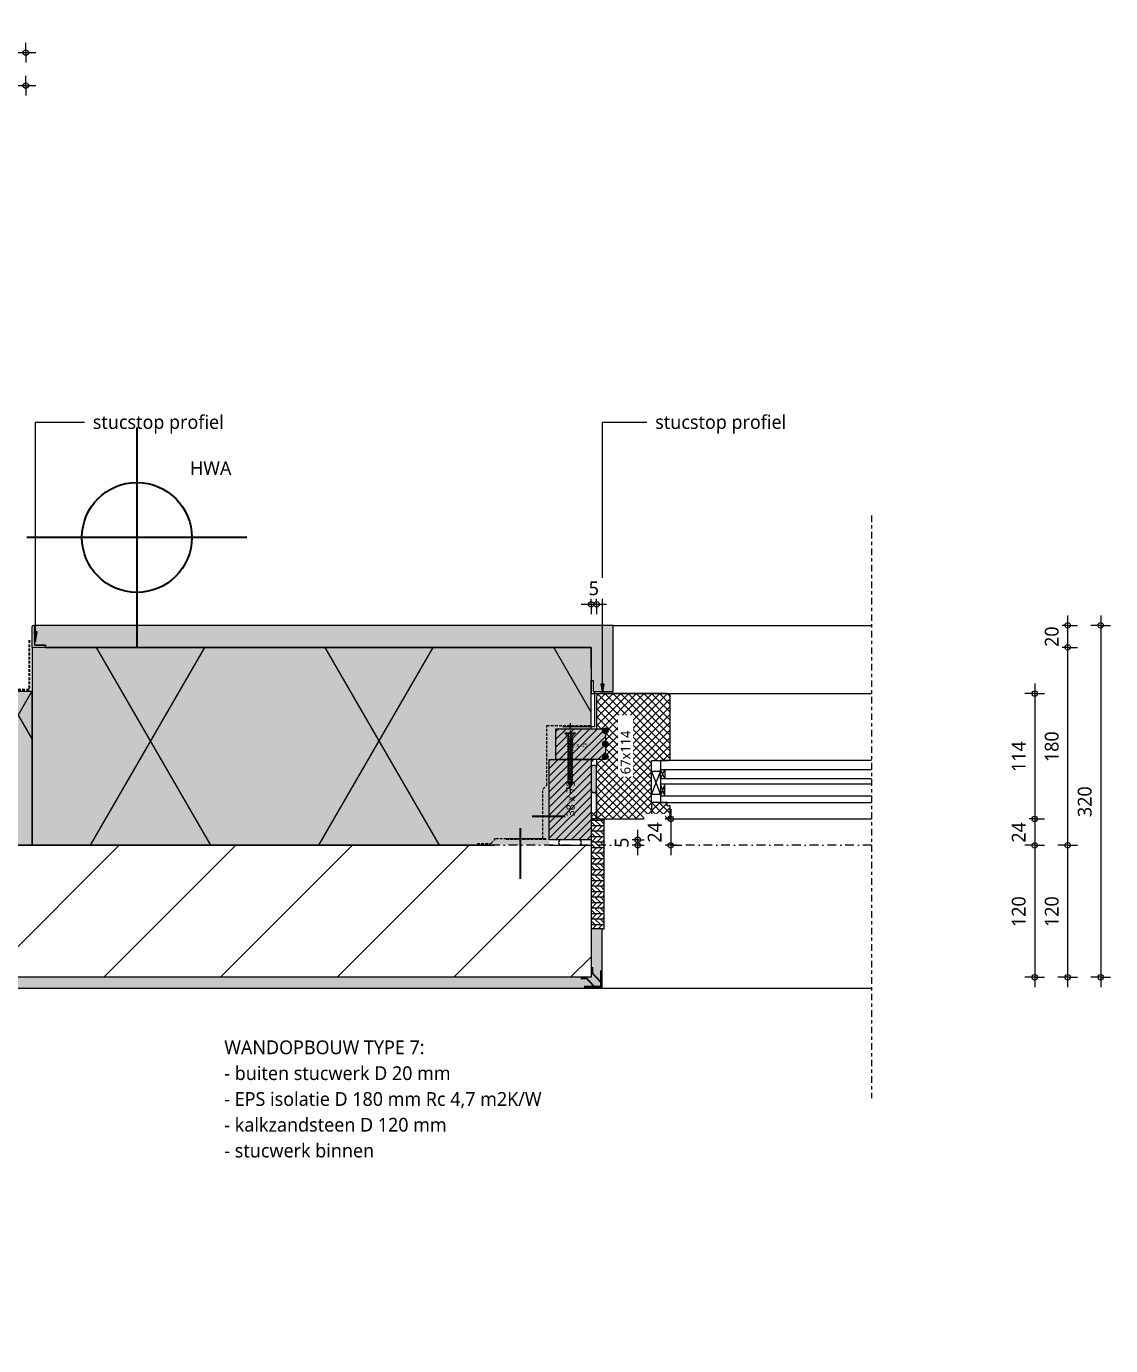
# Model space of a CAD drawing. Header units: millimetres. Extents: x -435 to 27166, y -19117 to 26500.
# Drawn here: x 2645 to 3631, y 10972 to 12172 of the extents above; entities that cross this region are included whole.
import ezdxf

# ---------------------------------------------------------------- set-up
doc = ezdxf.new("R2010")
doc.units = ezdxf.units.MM
for name, pattern in [('MV_center', [15, 6, -3, 3, -3]), ('MV_hartlijn_staal', [6.6, 5, -0.8, 0, -0.8]), ('MV_hidden', [3.75, 2.5, -1.25]), ('MV_stramien', [16, 8, -4, 0, -4])]:
    doc.linetypes.add(name, pattern=pattern)
for name, color, linetype, lineweight in [('A-ANNO-DIMS', 211, 'Continuous', 13), ('A-ANNO-DIMS-5', 211, 'Continuous', 13), ('A-ANNO-NOTE', 131, 'Continuous', 18), ('A-DETL', 90, 'Continuous', 13), ('A-DETL-GENF', 92, 'Continuous', 18), ('A-DETL-MEDM', 33, 'Continuous', 18), ('G-ANNO-TEXT', 231, 'Continuous', 13)]:
    doc.layers.add(name, color=color, linetype=linetype, lineweight=lineweight)
doc.styles.add('Segoe UI', font='segoeui.ttf', dxfattribs={"height": 7.5})
doc.styles.add('Segoe UI_1', font='segoeui.ttf', dxfattribs={"height": 4})
doc.styles.add('Segoe UI_2', font='segoeui.ttf', dxfattribs={"height": 9})
doc.styles.add('Segoe UI_3', font='segoeui.ttf', dxfattribs={"height": 12.5})
doc.styles.add('Segoe UI_B', font='segoeui.ttf', dxfattribs={"height": 12.5})
doc.dimstyles.new('2_5_mm', dxfattribs={"dimscale": 304.8, "dimtxt": 13.092049, "dimasz": 0.016404, "dimexe": 0.029528, "dimexo": 0.0625, "dimgap": 0.014764, "dimtad": 1, "dimdec": 0, "dimzin": 0, "dimdsep": 46, "dimtxsty": 'Segoe UI_3', "dimblk1": 'DOTBLANK', "dimblk2": 'DOTBLANK', "dimsah": 1, "dimcen": 0.09, "dimdle": 0.029528, "dimazin": 0, "dimtfac": 1, "dimtdec": 4, "dimtix": 1, "dimtmove": 0, "dimatfit": 3, "dimfxl": 0.029528, "dimfxlon": 1, "dimtvp": 1, "dimtfill": 1, "dimtolj": 1, "dimtzin": 0, "dimarcsym": 2})
pattern_1 = [(0, (0, 0), (20.32, 5.08), [1.676, -13.564, 1.676, -13.564, -81.28]), (0, (0, 0), (20.32, 5.08), [-30.48, 1.676, -28.804, 1.676, -13.564, -35.56]), (0, (0, 0), (20.32, 5.08), [-76.2, 1.676, -8.484, 1.676, -23.724]), (120, (7.62, 2.54), (-14.559409, 15.0576362), [1.676, -13.564, 1.676, -13.564, -81.28]), (120, (7.62, 2.54), (-14.559409, 15.0576362), [-30.48, 1.676, -28.804, 1.676, -13.564, -35.56]), (120, (7.62, 2.54), (-14.559409, 15.0576362), [-76.2, 1.676, -8.484, 1.676, -23.724]), (240, (10.16, 12.7), (-5.760591, -20.1376362), [1.676, -13.564, 1.676, -13.564, -81.28]), (240, (10.16, 12.7), (-5.760591, -20.1376362), [-30.48, 1.676, -28.804, 1.676, -13.564, -35.56]), (240, (10.16, 12.7), (-5.760591, -20.1376362), [-76.2, 1.676, -8.484, 1.676, -23.724])]
pattern_2 = [(45, (0, 0), (-3.535534, 3.535534), []), (135, (0, 0), (-3.535534, -3.535534), [])]

# ---------------------------------------------------------------- blocks, each defined once
blk = doc.blocks.new('42 isolatie - Type 1-3769080-Details Appartement')
at = {"layer": 'A-DETL-GENF'}
blk.add_hatch(color=256, dxfattribs=at).paths.add_polyline_path([(420.5, 0.8), (420.5, 3.8), (467.5, 3.8), (467.5, 50.8), (470.5, 50.8), (470.5, 78.8), (476.5, 78.8), (476.5, 106.8), (508.5, 106.8), (508.5, 180.8), (0.3, 180.8), (0.3, 0.8), (397.7, 0.8)])
at = {"layer": 'A-DETL-GENF', "lineweight": 13}
h = blk.add_hatch(dxfattribs=at)
h.set_pattern_fill('FP_43', color=256, style=0, pattern_type=2)
h.set_pattern_definition([(60, (-2126.39, 181.76), (-155.885, 90), []), (120, (-2126.39, 181.76), (-155.885, -90), [])])
h.paths.add_polyline_path([(420.5, 0.8), (420.5, 3.8), (467.5, 3.8), (467.5, 50.8), (470.5, 50.8), (470.5, 78.8), (476.5, 78.8), (476.5, 106.8), (508.5, 106.8), (508.5, 180.8), (0.3, 180.8), (0.3, 0.8), (397.7, 0.8)])
at = {"layer": 'A-DETL-GENF'}
for p, q in [((12.3, 180.8), (0.3, 180.8)), ((0.3, 180.8), (0.3, 140.8)), ((12.3, 180.8), (0.3, 180.8)), ((0.3, 180.8), (0.3, 140.8)), ((508.5, 180.8), (12.3, 180.8)), ((508.5, 161.8), (508.5, 180.8)), ((508.5, 106.8), (508.5, 150.8)), ((508.5, 106.8), (508.5, 150.8)), ((0.3, 140.8), (0.3, 0.8)), ((0.3, 0.8), (420.5, 0.8)), ((0.3, 0.8), (279.1, 0.8))]:
    blk.add_line(p, q, dxfattribs=at)
blk = doc.blocks.new('42 isolatie - Type 1-3762234-Details Appartement')
at = {"layer": 'A-DETL-GENF'}
blk.add_hatch(color=256, dxfattribs=at).paths.add_polyline_path([(398.1, 0.8), (398.1, 140.8), (0.3, 140.8), (0.3, 0.8), (202.5, 0.8)])
at = {"layer": 'A-DETL-GENF', "lineweight": 13}
h = blk.add_hatch(dxfattribs=at)
h.set_pattern_fill('FP_8', color=256, style=0, pattern_type=2)
h.set_pattern_definition([(60, (-857.8, 704), (-121.936, 70.4), []), (120, (-857.8, 704), (-121.936, -70.4), [])])
h.paths.add_polyline_path([(398.1, 0.8), (398.1, 140.8), (0.3, 140.8), (0.3, 0.8), (202.5, 0.8)])
at = {"layer": 'A-DETL-GENF'}
for p, q in [((398.1, 140.8), (0.3, 140.8)), ((0.3, 140.8), (0.3, 5.8)), ((398.1, 140.8), (0.3, 140.8)), ((398.1, 0.8), (398.1, 140.8)), ((398.1, 0.8), (398.1, 140.8)), ((0.3, 5.8), (0.3, 0.8)), ((0.3, 5.8), (0.3, 0.8)), ((0.3, 0.8), (398.1, 0.8))]:
    blk.add_line(p, q, dxfattribs=at)
blk = doc.blocks.new('00 hout_rechthoekig_sls - SLS 38x73-3138943-Details Appartement')
at = {"layer": 'A-DETL-GENF', "lineweight": 13}
blk.add_hatch(color=256, dxfattribs=at).paths.add_polyline_path([(0, -38), (73, -38), (73, 0), (0, 0), (0, -6)])
at = {"layer": 'A-DETL-MEDM', "lineweight": 13}
h = blk.add_hatch(dxfattribs=at)
h.set_pattern_fill('FP_48', color=256, style=0, pattern_type=2)
h.set_pattern_definition([(315, (-11431.965, 3120.616), (3.535534, 3.535534), [])])
h.paths.add_polyline_path([(0, -38), (73, -38), (73, 0), (0, 0), (0, -6)])
at = {"layer": 'A-DETL-MEDM'}
for p, q in [((0, 0), (73, 0)), ((0, -38), (0, 0)), ((73, 0), (73, -6)), ((73, 0), (73, -6)), ((73, 0), (73, -6)), ((73, -6), (73, -38)), ((73, -6), (73, -38)), ((73, -6), (73, -38)), ((45.4, -38), (0, -38)), ((45.4, -38), (0, -38)), ((65.4, -38), (45.4, -38)), ((65.4, -38), (45.4, -38)), ((73, -38), (65.4, -38)), ((73, -38), (65.4, -38))]:
    blk.add_line(p, q, dxfattribs=at)
blk = doc.blocks.new('00 hout_rechthoekig_sls - Vuren 28x45-V30-Details Appartement')
at = {"layer": 'A-DETL-GENF', "lineweight": 13}
blk.add_hatch(color=256, dxfattribs=at).paths.add_polyline_path([(5, 0), (0, 0), (0.6, -0.1), (1.3, -0.3), (1.8, -0.7), (2.2, -1.3), (2.4, -1.9), (2.5, -2.5), (2.4, -3.1), (2.2, -3.8), (1.8, -4.3), (1.3, -4.7), (0.6, -4.9), (0, -5), (0, -11.8), (0.6, -11.9), (1.3, -12.1), (1.8, -12.5), (2.2, -13), (2.4, -13.6), (2.5, -14.3), (2.4, -14.9), (2.2, -15.5), (1.8, -16.1), (1.3, -16.5), (0.6, -16.7), (0, -16.8), (0, -23.6), (0.6, -23.7), (1.3, -23.9), (1.8, -24.3), (2.2, -24.8), (2.4, -25.4), (2.5, -26.1), (2.4, -26.7), (2.2, -27.3), (1.8, -27.8), (1.6, -28), (45, -28), (45, 0), (5.2, 0)])
at = {"layer": 'A-DETL-MEDM', "lineweight": 13}
h = blk.add_hatch(dxfattribs=at)
h.set_pattern_fill('FP_49', color=256, style=0, pattern_type=2)
h.set_pattern_definition([(225, (3171.616, 11504.965), (3.535534, -3.535534), [])])
h.paths.add_polyline_path([(5, 0), (0, 0), (0.6, -0.1), (1.3, -0.3), (1.8, -0.7), (2.2, -1.3), (2.4, -1.9), (2.5, -2.5), (2.4, -3.1), (2.2, -3.8), (1.8, -4.3), (1.3, -4.7), (0.6, -4.9), (0, -5), (0, -11.8), (0.6, -11.9), (1.3, -12.1), (1.8, -12.5), (2.2, -13), (2.4, -13.6), (2.5, -14.3), (2.4, -14.9), (2.2, -15.5), (1.8, -16.1), (1.3, -16.5), (0.6, -16.7), (0, -16.8), (0, -23.6), (0.6, -23.7), (1.3, -23.9), (1.8, -24.3), (2.2, -24.8), (2.4, -25.4), (2.5, -26.1), (2.4, -26.7), (2.2, -27.3), (1.8, -27.8), (1.6, -28), (45, -28), (45, 0), (5.2, 0)])
at = {"layer": 'A-DETL-MEDM'}
for p, q in [((0, 0), (8, 0)), ((8, 0), (45, 0)), ((45, 0), (45, -28)), ((45, 0), (45, -28)), ((45, 0), (45, -28)), ((0, -11.8), (0, -5)), ((0, -23.6), (0, -16.8)), ((8, -28), (1.6, -28)), ((8, -28), (1.6, -28)), ((45, -28), (8, -28)), ((45, -28), (8, -28))]:
    blk.add_line(p, q, dxfattribs=at)
blk = doc.blocks.new('28 schroeven 2D - Verzonken schroef 5_0x50mm-4442475-Details Appartement')
at = {"layer": 'A-DETL-GENF', "lineweight": 5}
for p, q in [((-1.5, 45), (0, 50)), ((-1, 48.7), (-0.3, 48.1)), ((1, 48.2), (-1, 48.7)), ((0, 50), (1.5, 45)), ((0.3, 48.9), (1, 48.2)), ((-2.5, 44.9), (-1.8, 44.3)), ((2.5, 43.7), (-2.5, 44.9)), ((-2.5, 42.5), (-1.8, 41.8)), ((2.5, 41.3), (-2.5, 42.5)), ((-2.5, 40), (-1.8, 39.4)), ((2.5, 38.9), (-2.5, 40)), ((-2.5, 37.6), (-1.8, 36.9)), ((2.5, 36.4), (-2.5, 37.6)), ((-1.8, 46.7), (-1, 46)), ((1.8, 45.8), (-1.8, 46.7)), ((-1.5, 3.6), (-1.5, 45)), ((1, 46.5), (1.8, 45.8)), ((1.5, 45), (1.5, 3.6)), ((1.8, 44.4), (2.5, 43.7)), ((1.8, 41.9), (2.5, 41.3)), ((1.8, 39.5), (2.5, 38.9)), ((1.8, 37.1), (2.5, 36.4)), ((-2.5, 35.1), (-1.8, 34.5)), ((2.5, 34), (-2.5, 35.1)), ((-2.5, 32.7), (-1.8, 32.1)), ((2.5, 31.5), (-2.5, 32.7)), ((-2.5, 30.3), (-1.8, 29.6)), ((2.5, 29.1), (-2.5, 30.3)), ((-2.5, 27.8), (-1.8, 27.2)), ((2.5, 26.7), (-2.5, 27.8)), ((-2.5, 25.4), (-1.8, 24.8)), ((2.5, 24.2), (-2.5, 25.4)), ((1.8, 34.6), (2.5, 34)), ((1.8, 32.2), (2.5, 31.5)), ((1.8, 29.7), (2.5, 29.1)), ((1.8, 27.3), (2.5, 26.7)), ((1.8, 24.9), (2.5, 24.2)), ((-2.5, 23), (-1.8, 22.3)), ((2.5, 21.8), (-2.5, 23)), ((-2.5, 20.5), (-1.8, 19.9)), ((2.5, 19.4), (-2.5, 20.5)), ((-2.5, 18.1), (-1.8, 17.4)), ((2.5, 16.9), (-2.5, 18.1)), ((-2.5, 15.6), (-1.8, 15)), ((2.5, 14.5), (-2.5, 15.6)), ((-2.5, 13.2), (-1.8, 12.6)), ((2.5, 12), (-2.5, 13.2)), ((1.8, 22.4), (2.5, 21.8)), ((1.8, 20), (2.5, 19.4)), ((1.8, 17.6), (2.5, 16.9)), ((1.8, 15.1), (2.5, 14.5)), ((1.8, 12.7), (2.5, 12)), ((-2, 2.4), (-4.9, 0)), ((-4.9, 0), (4.9, 0)), ((-4.5, 0.3), (4.5, 0.3)), ((-2.5, 10.8), (-1.8, 10.1)), ((2.5, 9.6), (-2.5, 10.8)), ((-2.5, 8.3), (-1.8, 7.7)), ((2.5, 7.2), (-2.5, 8.3)), ((-2.5, 5.9), (-1.8, 5.3)), ((2.5, 4.7), (-2.5, 5.9)), ((-1.5, 4), (1.5, 3.3)), ((1.8, 10.2), (2.5, 9.6)), ((1.8, 7.8), (2.5, 7.2)), ((1.8, 5.4), (2.5, 4.7)), ((4.9, 0), (2, 2.4))]:
    blk.add_line(p, q, dxfattribs=at)
at = {"layer": 'A-DETL-GENF', "linetype": 'MV_hartlijn_staal', "lineweight": 13}
blk.add_line((0, -9.1), (0, 55.9), dxfattribs=at)
at = {"layer": 'A-DETL-GENF'}
for p, q in [((-1.5, 3.6), (-1.5, 0)), ((1.5, 3.6), (1.5, 0))]:
    blk.add_line(p, q, dxfattribs=at)
at = {"layer": 'A-DETL-GENF', "lineweight": 5}
for centre, start, end in [((-3, 3.6), 310, 0), ((3, 3.6), 180, 230)]:
    blk.add_arc(centre, 1.5, start, end, dxfattribs=at)
for points in [[(-1, 48.7), (-0.8, 48.8), (0.3, 48.9)], [(-0.3, 48.1), (1, 48.1), (1, 48.2)], [(-2.5, 44.9), (-1.8, 45.2), (1.8, 44.4)], [(-2.5, 42.5), (-1.8, 42.8), (1.8, 41.9)], [(-2.5, 40), (-1.8, 40.3), (1.8, 39.5)], [(-2.5, 37.6), (-1.8, 37.9), (1.8, 37.1)], [(-1.8, 46.7), (-1.3, 46.9), (1, 46.5)], [(-1.8, 44.3), (2.2, 43.5), (2.5, 43.7)], [(-1.8, 41.8), (2.2, 41), (2.5, 41.3)], [(-1.8, 39.4), (2.2, 38.6), (2.5, 38.9)], [(-1.8, 36.9), (2.2, 36.1), (2.5, 36.4)], [(-1, 46), (1.6, 45.6), (1.8, 45.8)], [(-2.5, 35.1), (-1.8, 35.4), (1.8, 34.6)], [(-2.5, 32.7), (-1.8, 33), (1.8, 32.2)], [(-2.5, 30.3), (-1.8, 30.6), (1.8, 29.7)], [(-2.5, 27.8), (-1.8, 28.1), (1.8, 27.3)], [(-2.5, 25.4), (-1.8, 25.7), (1.8, 24.9)], [(-1.8, 34.5), (2.2, 33.7), (2.5, 34)], [(-1.8, 32.1), (2.2, 31.3), (2.5, 31.5)], [(-1.8, 29.6), (2.2, 28.8), (2.5, 29.1)], [(-1.8, 27.2), (2.2, 26.4), (2.5, 26.7)], [(-1.8, 24.8), (2.2, 24), (2.5, 24.2)], [(-2.5, 23), (-1.8, 23.3), (1.8, 22.4)], [(-2.5, 20.5), (-1.8, 20.8), (1.8, 20)], [(-2.5, 18.1), (-1.8, 18.4), (1.8, 17.6)], [(-2.5, 15.6), (-1.8, 15.9), (1.8, 15.1)], [(-2.5, 13.2), (-1.8, 13.5), (1.8, 12.7)], [(-1.8, 22.3), (2.2, 21.5), (2.5, 21.8)], [(-1.8, 19.9), (2.2, 19.1), (2.5, 19.4)], [(-1.8, 17.4), (2.2, 16.6), (2.5, 16.9)], [(-1.8, 15), (2.2, 14.2), (2.5, 14.5)], [(-1.8, 12.6), (2.2, 11.8), (2.5, 12)], [(-2.5, 10.8), (-1.8, 11.1), (1.8, 10.2)], [(-2.5, 8.3), (-1.8, 8.6), (1.8, 7.8)], [(-2.5, 5.9), (-1.8, 6.2), (1.8, 5.4)], [(-1.8, 10.1), (2.2, 9.3), (2.5, 9.6)], [(-1.8, 7.7), (2.2, 6.9), (2.5, 7.2)], [(-1.8, 5.3), (2.2, 4.5), (2.5, 4.7)]]:
    blk.add_open_spline(points, degree=2, dxfattribs=at)
blk = doc.blocks.new('Repeating Detail - 00 g lijmbolletje s e-349024-Details Appartement')
at = {"layer": 'A-DETL-GENF'}
for points in [[(-26.1, 0), (-26, -0.6), (-25.7, -1.3), (-25.3, -1.8), (-24.8, -2.2), (-24.2, -2.4), (-23.6, -2.5), (-22.9, -2.4), (-22.3, -2.2), (-21.8, -1.8), (-21.4, -1.3), (-21.2, -0.6), (-21.1, 0), (-21.2, 0.6), (-21.4, 1.2), (-21.8, 1.8), (-22.3, 2.2), (-22.9, 2.4), (-23.6, 2.5), (-24.2, 2.4), (-24.8, 2.2), (-25.3, 1.8), (-25.7, 1.2), (-26, 0.6)], [(-14.3, 0), (-14.2, -0.6), (-14, -1.3), (-13.6, -1.8), (-13, -2.2), (-12.4, -2.4), (-11.8, -2.5), (-11.1, -2.4), (-10.5, -2.2), (-10, -1.8), (-9.6, -1.3), (-9.4, -0.6), (-9.3, 0), (-9.4, 0.6), (-9.6, 1.2), (-10, 1.8), (-10.5, 2.2), (-11.1, 2.4), (-11.8, 2.5), (-12.4, 2.4), (-13, 2.2), (-13.6, 1.8), (-14, 1.2), (-14.2, 0.6)], [(-2.5, 0), (-2.4, -0.6), (-2.2, -1.3), (-1.8, -1.8), (-1.3, -2.2), (-0.6, -2.4), (0, -2.5), (0.6, -2.4), (1.2, -2.2), (1.8, -1.8), (2.2, -1.3), (2.4, -0.6), (2.5, 0), (2.4, 0.6), (2.2, 1.2), (1.8, 1.8), (1.2, 2.2), (0.6, 2.4), (0, 2.5), (-0.6, 2.4), (-1.3, 2.2), (-1.8, 1.8), (-2.2, 1.2), (-2.4, 0.6)]]:
    blk.add_hatch(color=256, dxfattribs=at).paths.add_polyline_path(points)
for centre, start, end in [((-23.6, 0), 360, 180), ((-23.6, 0), 180, 360), ((-11.8, 0), 360, 180), ((-11.8, 0), 180, 360), ((0, 0), 360, 180), ((0, 0), 180, 360)]:
    blk.add_arc(centre, 2.5, start, end, dxfattribs=at)
blk = doc.blocks.new('31 driedubbel_glas - HR___-V31-Details Appartement')
at = {"layer": 'A-DETL-GENF', "lineweight": 13}
for p, q in [((210, 0), (18, 0)), ((210, -21.5), (210, 0)), ((210, -6), (18, -6)), ((206, -6), (206, -16.5)), ((206, -16.5), (210, -6)), ((206, -6), (210, -16.5)), ((18, -16.5), (210, -16.5)), ((18, -21.5), (210, -21.5)), ((210, -21.5), (206, -30)), ((206, -21.5), (210, -30)), ((206, -30), (206, -21.5)), ((210, -21.5), (210, -30)), ((210, -30), (18, -30)), ((210, -30), (206, -30)), ((210, -38), (210, -30)), ((18, -38), (210, -38))]:
    blk.add_line(p, q, dxfattribs=at)
blk = doc.blocks.new('NLRS_00_DI_maskeer - Type 1-4234841-Details Appartement')
at = {"layer": 'A-DETL-GENF', "linetype": 'MV_center'}
blk.add_line((-100, 0), (430, 0), dxfattribs=at)
blk = doc.blocks.new('DIMBLOCK138-Details Appartement')
at = {"layer": 'A-ANNO-DIMS-5'}
for p, q in [((2214.6, 12147.9), (2214.6, 12156.9)), ((2644.6, 12147.9), (2644.6, 12156.9)), ((2205.6, 12147.9), (2653.6, 12147.9)), ((2214.6, 12147.9), (2214.6, 12138.9)), ((2644.6, 12147.9), (2644.6, 12138.9))]:
    blk.add_line(p, q, dxfattribs=at)
for centre in [(2214.6, 12147.9), (2644.6, 12147.9)]:
    blk.add_circle(centre, 2.5, dxfattribs=at)
at = {"layer": 'A-ANNO-DIMS-5', "color": 0, "insert": (2415.3, 12168.7), "char_height": 12.5, "width": 34.277, "attachment_point": 1, "line_spacing_factor": 1.142579, "style": 'Segoe UI_3', "bg_fill": 3, "box_fill_scale": 1.25, "bg_fill_color": 9, "bg_fill_true_color": 13158600, "bg_fill_transparency": 0}
blk.add_mtext('430', dxfattribs=at)
blk = doc.blocks.new('_DotBlank')
at = {"color": 0, "linetype": 'ByBlock', "lineweight": -2}
blk.add_line((-0.5, 0), (-1, 0), dxfattribs=at)
blk.add_circle((0, 0), 0.5, dxfattribs=at)
blk = doc.blocks.new('DIMBLOCK139-Details Appartement')
at = {"layer": 'A-ANNO-DIMS-5'}
for p, q in [((3561.9, 11574), (3561.9, 11451)), ((3561.9, 11565), (3552.9, 11565)), ((3561.9, 11565), (3570.9, 11565)), ((3561.9, 11451), (3552.9, 11451)), ((3561.9, 11451), (3570.9, 11451))]:
    blk.add_line(p, q, dxfattribs=at)
for centre in [(3561.9, 11565), (3561.9, 11451)]:
    blk.add_circle(centre, 2.5, dxfattribs=at)
at = {"layer": 'A-ANNO-DIMS-5', "color": 0, "insert": (3541.1, 11493.7), "char_height": 12.5, "width": 34.277, "attachment_point": 1, "rotation": 90, "line_spacing_factor": 1.142579, "style": 'Segoe UI_3', "bg_fill": 3, "box_fill_scale": 1.25, "bg_fill_color": 9, "bg_fill_true_color": 13158600, "bg_fill_transparency": 0}
blk.add_mtext('114', dxfattribs=at)
blk = doc.blocks.new('DIMBLOCK140-Details Appartement')
at = {"layer": 'A-ANNO-DIMS-5'}
for p, q in [((3561.9, 11451), (3552.9, 11451)), ((3561.9, 11451), (3561.9, 11427)), ((3561.9, 11451), (3570.9, 11451)), ((3561.9, 11427), (3552.9, 11427)), ((3561.9, 11427), (3570.9, 11427))]:
    blk.add_line(p, q, dxfattribs=at)
for centre in [(3561.9, 11451), (3561.9, 11427)]:
    blk.add_circle(centre, 2.5, dxfattribs=at)
at = {"layer": 'A-ANNO-DIMS-5', "color": 0, "insert": (3541.1, 11429.4), "char_height": 12.5, "width": 22.852, "attachment_point": 1, "rotation": 90, "line_spacing_factor": 1.142579, "style": 'Segoe UI_3', "bg_fill": 3, "box_fill_scale": 1.25, "bg_fill_color": 9, "bg_fill_true_color": 13158600, "bg_fill_transparency": 0}
blk.add_mtext('24', dxfattribs=at)
blk = doc.blocks.new('DIMBLOCK141-Details Appartement')
at = {"layer": 'A-ANNO-DIMS-5'}
for p, q in [((3561.9, 11427), (3552.9, 11427)), ((3561.9, 11427), (3561.9, 11298)), ((3561.9, 11427), (3570.9, 11427)), ((3561.9, 11307), (3552.9, 11307)), ((3561.9, 11307), (3570.9, 11307))]:
    blk.add_line(p, q, dxfattribs=at)
for centre in [(3561.9, 11427), (3561.9, 11307)]:
    blk.add_circle(centre, 2.5, dxfattribs=at)
at = {"layer": 'A-ANNO-DIMS-5', "color": 0, "insert": (3541.1, 11352.7), "char_height": 12.5, "width": 34.277, "attachment_point": 1, "rotation": 90, "line_spacing_factor": 1.142579, "style": 'Segoe UI_3', "bg_fill": 3, "box_fill_scale": 1.25, "bg_fill_color": 9, "bg_fill_true_color": 13158600, "bg_fill_transparency": 0}
blk.add_mtext('120', dxfattribs=at)
blk = doc.blocks.new('DIMBLOCK142-Details Appartement')
at = {"layer": 'A-ANNO-DIMS-5'}
for p, q in [((3591.9, 11427), (3582.9, 11427)), ((3591.9, 11298), (3591.9, 11427)), ((3591.9, 11427), (3600.9, 11427)), ((3591.9, 11307), (3582.9, 11307)), ((3591.9, 11307), (3600.9, 11307))]:
    blk.add_line(p, q, dxfattribs=at)
for centre in [(3591.9, 11427), (3591.9, 11307)]:
    blk.add_circle(centre, 2.5, dxfattribs=at)
at = {"layer": 'A-ANNO-DIMS-5', "color": 0, "insert": (3571.1, 11352.7), "char_height": 12.5, "width": 34.277, "attachment_point": 1, "rotation": 90, "line_spacing_factor": 1.142579, "style": 'Segoe UI_3', "bg_fill": 3, "box_fill_scale": 1.25, "bg_fill_color": 9, "bg_fill_true_color": 13158600, "bg_fill_transparency": 0}
blk.add_mtext('120', dxfattribs=at)
blk = doc.blocks.new('DIMBLOCK143-Details Appartement')
at = {"layer": 'A-ANNO-DIMS-5'}
for p, q in [((3591.9, 11607), (3582.9, 11607)), ((3591.9, 11427), (3591.9, 11607)), ((3591.9, 11607), (3600.9, 11607)), ((3591.9, 11427), (3582.9, 11427)), ((3591.9, 11427), (3600.9, 11427))]:
    blk.add_line(p, q, dxfattribs=at)
for centre in [(3591.9, 11607), (3591.9, 11427)]:
    blk.add_circle(centre, 2.5, dxfattribs=at)
at = {"layer": 'A-ANNO-DIMS-5', "color": 0, "insert": (3571.1, 11502.7), "char_height": 12.5, "width": 34.277, "attachment_point": 1, "rotation": 90, "line_spacing_factor": 1.142579, "style": 'Segoe UI_3', "bg_fill": 3, "box_fill_scale": 1.25, "bg_fill_color": 9, "bg_fill_true_color": 13158600, "bg_fill_transparency": 0}
blk.add_mtext('180', dxfattribs=at)
blk = doc.blocks.new('DIMBLOCK144-Details Appartement')
at = {"layer": 'A-ANNO-DIMS-5'}
for p, q in [((3591.9, 11627), (3582.9, 11627)), ((3591.9, 11607), (3591.9, 11636)), ((3591.9, 11627), (3600.9, 11627)), ((3591.9, 11607), (3582.9, 11607)), ((3591.9, 11607), (3600.9, 11607))]:
    blk.add_line(p, q, dxfattribs=at)
for centre in [(3591.9, 11627), (3591.9, 11607)]:
    blk.add_circle(centre, 2.5, dxfattribs=at)
at = {"layer": 'A-ANNO-DIMS-5', "color": 0, "insert": (3571.1, 11607.4), "char_height": 12.5, "width": 22.852, "attachment_point": 1, "rotation": 90, "line_spacing_factor": 1.142579, "style": 'Segoe UI_3', "bg_fill": 3, "box_fill_scale": 1.25, "bg_fill_color": 9, "bg_fill_true_color": 13158600, "bg_fill_transparency": 0}
blk.add_mtext('20', dxfattribs=at)
blk = doc.blocks.new('DIMBLOCK148-Details Appartement')
at = {"layer": 'A-ANNO-DIMS-5'}
for p, q in [((2544.6, 12117.9), (2544.6, 12126.9)), ((2644.6, 12117.9), (2644.6, 12126.9)), ((2544.6, 12117.9), (2653.6, 12117.9)), ((2544.6, 12117.9), (2544.6, 12108.9)), ((2644.6, 12117.9), (2644.6, 12108.9))]:
    blk.add_line(p, q, dxfattribs=at)
for centre in [(2544.6, 12117.9), (2644.6, 12117.9)]:
    blk.add_circle(centre, 2.5, dxfattribs=at)
at = {"layer": 'A-ANNO-DIMS-5', "color": 0, "insert": (2580.3, 12138.7), "char_height": 12.5, "width": 34.277, "attachment_point": 1, "line_spacing_factor": 1.142579, "style": 'Segoe UI_3', "bg_fill": 3, "box_fill_scale": 1.25, "bg_fill_color": 9, "bg_fill_true_color": 13158600, "bg_fill_transparency": 0}
blk.add_mtext('100', dxfattribs=at)
blk = doc.blocks.new('DIMBLOCK153-Details Appartement')
at = {"layer": 'A-ANNO-DIMS-5'}
for p, q in [((3158.6, 11646.2), (3158.6, 11655.2)), ((3163.6, 11646.2), (3163.6, 11655.2)), ((3149.6, 11646.2), (3172.6, 11646.2)), ((3158.6, 11646.2), (3158.6, 11637.2)), ((3163.6, 11646.2), (3163.6, 11637.2))]:
    blk.add_line(p, q, dxfattribs=at)
for centre in [(3158.6, 11646.2), (3163.6, 11646.2)]:
    blk.add_circle(centre, 2.5, dxfattribs=at)
at = {"layer": 'A-ANNO-DIMS-5', "color": 0, "insert": (3156.4, 11667), "char_height": 12.5, "width": 11.426, "attachment_point": 1, "line_spacing_factor": 1.142579, "style": 'Segoe UI_3', "bg_fill": 3, "box_fill_scale": 1.25, "bg_fill_color": 9, "bg_fill_true_color": 13158600, "bg_fill_transparency": 0}
blk.add_mtext('5', dxfattribs=at)
blk = doc.blocks.new('DIMBLOCK156-Details Appartement')
at = {"layer": 'A-ANNO-DIMS-5'}
for p, q in [((3201, 11418), (3201, 11441)), ((3201, 11432), (3192, 11432)), ((3201, 11427), (3192, 11427)), ((3201, 11432), (3210, 11432)), ((3201, 11427), (3210, 11427))]:
    blk.add_line(p, q, dxfattribs=at)
for centre in [(3201, 11432), (3201, 11427)]:
    blk.add_circle(centre, 2.5, dxfattribs=at)
at = {"layer": 'A-ANNO-DIMS-5', "color": 0, "insert": (3180.1, 11424.7), "char_height": 12.5, "width": 11.426, "attachment_point": 1, "rotation": 90, "line_spacing_factor": 1.142579, "style": 'Segoe UI_3', "bg_fill": 3, "box_fill_scale": 1.25, "bg_fill_color": 9, "bg_fill_true_color": 13158600, "bg_fill_transparency": 0}
blk.add_mtext('5', dxfattribs=at)
blk = doc.blocks.new('DIMBLOCK157-Details Appartement')
at = {"layer": 'A-ANNO-DIMS-5'}
for p, q in [((3231, 11460), (3231, 11418)), ((3231, 11451), (3222, 11451)), ((3231, 11451), (3240, 11451)), ((3231, 11427), (3222, 11427)), ((3231, 11427), (3240, 11427))]:
    blk.add_line(p, q, dxfattribs=at)
for centre in [(3231, 11451), (3231, 11427)]:
    blk.add_circle(centre, 2.5, dxfattribs=at)
at = {"layer": 'A-ANNO-DIMS-5', "color": 0, "insert": (3210.1, 11429.4), "char_height": 12.5, "width": 22.852, "attachment_point": 1, "rotation": 90, "line_spacing_factor": 1.142579, "style": 'Segoe UI_3', "bg_fill": 3, "box_fill_scale": 1.25, "bg_fill_color": 9, "bg_fill_true_color": 13158600, "bg_fill_transparency": 0}
blk.add_mtext('24', dxfattribs=at)
blk = doc.blocks.new('DIMBLOCK158-Details Appartement')
at = {"layer": 'A-ANNO-DIMS-5'}
for p, q in [((3621.9, 11627), (3612.9, 11627)), ((3621.9, 11636), (3621.9, 11298)), ((3621.9, 11627), (3630.9, 11627)), ((3621.9, 11307), (3612.9, 11307)), ((3621.9, 11307), (3630.9, 11307))]:
    blk.add_line(p, q, dxfattribs=at)
for centre in [(3621.9, 11627), (3621.9, 11307)]:
    blk.add_circle(centre, 2.5, dxfattribs=at)
at = {"layer": 'A-ANNO-DIMS-5', "color": 0, "insert": (3601.1, 11452.7), "char_height": 12.5, "width": 34.277, "attachment_point": 1, "rotation": 90, "line_spacing_factor": 1.142579, "style": 'Segoe UI_3', "bg_fill": 3, "box_fill_scale": 1.25, "bg_fill_color": 9, "bg_fill_true_color": 13158600, "bg_fill_transparency": 0}
blk.add_mtext('320', dxfattribs=at)

msp = doc.modelspace()

# ---------------------------------------------------------------- hatches: boundary and pattern name
at = {"layer": 'A-DETL-GENF', "lineweight": 13}
h = msp.add_hatch(dxfattribs=at)
h.set_pattern_fill('FP_17', color=254, style=0, pattern_type=2)
h.set_pattern_definition(pattern_1)
h.paths.add_polyline_path([(3160.6, 11567), (3178.6, 11567), (3178.6, 11627), (2652.4, 11627), (2652.4, 11609), (2662.4, 11609), (2662.4, 11607), (3158.6, 11607), (3158.6, 11577), (3160.6, 11577)])
h = msp.add_hatch(dxfattribs=at)
h.set_pattern_fill('FP_20', color=250, style=0, pattern_type=2)
h.set_pattern_definition(pattern_2)
h.paths.add_polyline_path([(3210.6, 11451), (3211.4, 11451.1), (3212.1, 11451.4), (3212.7, 11451.8), (3213.2, 11452.4), (3213.5, 11453.2), (3213.6, 11454), (3213.6, 11504), (3229.5, 11504.1), (3229.9, 11504.2), (3230.2, 11504.4), (3230.4, 11504.8), (3230.6, 11505.1), (3230.6, 11505.5), (3230.6, 11562), (3230.5, 11562.7), (3230.2, 11563.5), (3229.7, 11564.1), (3229.1, 11564.6), (3228.4, 11564.9), (3227.6, 11565), (3166.4, 11564.9), (3165.8, 11564.9), (3165.1, 11564.6), (3164.5, 11564.1), (3164, 11563.5), (3163.7, 11562.7), (3163.6, 11562), (3163.6, 11533), (3170.1, 11533), (3170.4, 11533.2), (3171, 11533.5), (3171.6, 11533.5), (3172.5, 11533.4), (3172.9, 11533.2), (3173.4, 11532.8), (3173.8, 11532.3), (3174, 11531.7), (3174.1, 11531), (3174, 11530.4), (3173.8, 11529.8), (3173.4, 11529.3), (3172.9, 11528.9), (3172.3, 11528.6), (3171.6, 11528.5), (3171.6, 11521.8), (3172.3, 11521.7), (3172.9, 11521.4), (3173.4, 11521), (3173.8, 11520.5), (3174, 11519.9), (3174.1, 11519.3), (3174, 11518.6), (3173.8, 11518), (3173.4, 11517.5), (3172.9, 11517.1), (3172.3, 11516.8), (3171.6, 11516.8), (3171.6, 11510), (3172.3, 11509.9), (3172.9, 11509.6), (3173.4, 11509.2), (3173.8, 11508.7), (3174, 11508.1), (3174.1, 11507.5), (3174, 11506.8), (3173.8, 11506.2), (3173.4, 11505.7), (3172.9, 11505.3), (3172.3, 11505), (3171.6, 11505), (3163.6, 11505), (3163.6, 11454), (3163.7, 11453.2), (3164, 11452.5), (3164.5, 11451.8), (3165.1, 11451.4), (3165.8, 11451.1), (3166.6, 11451)])
at = {"layer": 'A-DETL-GENF'}
for points in [[(3161.1, 11474.9), (3161.8, 11475), (3162.4, 11475.2), (3162.9, 11475.6), (3163.3, 11476.1), (3163.5, 11476.7), (3163.6, 11477.4), (3163.6, 11497.4), (3163.5, 11498), (3163.3, 11498.6), (3162.9, 11499.1), (3162.4, 11499.5), (3161.8, 11499.8), (3161.1, 11499.9), (3160.5, 11499.8), (3159.9, 11499.5), (3159.3, 11499.1), (3159, 11498.6), (3158.7, 11498), (3158.6, 11497.4), (3158.6, 11477.4), (3158.7, 11476.7), (3159, 11476.1), (3159.3, 11475.6), (3159.9, 11475.2), (3160.5, 11475)], [(3120.6, 11427), (3120.6, 11477), (3117.6, 11477), (3117.6, 11430), (3070.6, 11430), (3070.6, 11427)]]:
    msp.add_hatch(color=7, dxfattribs=at).paths.add_polyline_path(points)
at = {"layer": 'A-DETL-GENF', "lineweight": 13}
h = msp.add_hatch(dxfattribs=at)
h.set_pattern_fill('FP_21', color=251, style=0, pattern_type=2)
h.set_pattern_definition([(45, (0, 0), (-10.606602, 10.606602), []), (135, (0, 0), (-10.606602, -10.606602), [])])
h.paths.add_polyline_path([(3161.1, 11451), (3161.8, 11451.1), (3162.4, 11451.3), (3162.9, 11451.7), (3163.3, 11452.2), (3163.5, 11452.8), (3163.6, 11453.5), (3163.6, 11477.4), (3163.5, 11476.7), (3163.3, 11476.1), (3162.9, 11475.6), (3162.4, 11475.2), (3161.8, 11475), (3161.1, 11474.9), (3160.5, 11475), (3159.9, 11475.2), (3159.3, 11475.6), (3159, 11476.1), (3158.7, 11476.7), (3158.6, 11477.4), (3158.6, 11453.5), (3158.7, 11452.8), (3159, 11452.2), (3159.3, 11451.7), (3159.9, 11451.3), (3160.5, 11451.1)])
h = msp.add_hatch(dxfattribs=at)
h.set_pattern_fill('FP_20', color=250, style=0, pattern_type=2)
h.set_pattern_definition(pattern_2)
h.paths.add_polyline_path([(3227.6, 11451), (3228.4, 11451.1), (3229.1, 11451.4), (3229.7, 11451.8), (3230.2, 11452.5), (3230.5, 11453.2), (3230.6, 11454), (3230.6, 11463), (3227.6, 11463), (3227.6, 11466), (3213.6, 11466), (3213.6, 11454), (3213.7, 11453.2), (3214, 11452.5), (3214.5, 11451.8), (3215.1, 11451.4), (3215.8, 11451.1), (3216.6, 11451)])
h = msp.add_hatch(dxfattribs=at)
h.set_pattern_fill('FP_11', color=254, style=0, pattern_type=2)
h.set_pattern_definition([(0, (0, 0), (0, 5), [50, 0]), (45, (0, 0), (5.0006592, 0), [7.071, -7.071]), (315, (0, 0), (5.0006592, 0), [7.071, -7.071])])
h.paths.add_polyline_path([(3170.6, 11351), (3170.6, 11451), (3158.6, 11451), (3158.6, 11351), (3168.6, 11351)])
h = msp.add_hatch(dxfattribs=at)
h.set_pattern_fill('FP_9', color=57, style=0, pattern_type=2)
h.set_pattern_definition([(45, (0, 0), (-53.033, 53.033), [])])
h.paths.add_polyline_path([(2438.6, 11307), (3158.6, 11307), (3158.6, 11427), (2428.6, 11427), (2428.6, 11307)])
h = msp.add_hatch(dxfattribs=at)
h.set_pattern_fill('FP_17', color=254, style=0, pattern_type=2)
h.set_pattern_definition(pattern_1)
h.paths.add_polyline_path([(2428.6, 10972), (2438.6, 10972), (2438.6, 11297), (3168.6, 11297), (3168.6, 11351), (3158.6, 11351), (3158.6, 11307), (2428.6, 11307), (2428.6, 11195.2)])
at = {"layer": 'G-ANNO-TEXT'}
for points in [[(2653.3, 11612.1), (2654.9, 11621.1), (2651.8, 11621.1)], [(3168.9, 11564.5), (3170.5, 11573.5), (3167.3, 11573.5)]]:
    msp.add_hatch(color=7, dxfattribs=at).paths.add_polyline_path(points)

# ---------------------------------------------------------------- linework, layer by layer
at = {"layer": 'A-DETL', "lineweight": 25}
for p, q in [((2745.6, 11807), (2745.6, 11607)), ((2845.6, 11707), (2645.6, 11707)), ((3105, 11453.5), (3135, 11453.5)), ((3094.1, 11442.5), (3094.1, 11396.5)), ((3159.8, 11310.7), (3159.8, 11316.2)), ((3154.7, 11305.8), (3149.2, 11305.8)), ((3161.7, 11298.2), (3153.6, 11307)), ((3167.4, 11302.6), (3158.6, 11312)), ((3167.4, 11313.2), (3167.4, 11298.2)), ((3167.4, 11298.2), (3152.4, 11298.2))]:
    msp.add_line(p, q, dxfattribs=at)
at = {"layer": 'A-DETL', "lineweight": 18}
for p, q in [((3178.6, 11627), (2652.4, 11627)), ((2652.4, 11627), (2652.4, 11609)), ((3178.6, 11567), (3178.6, 11627)), ((2650.4, 11607), (2650.4, 11626)), ((2652.4, 11609), (2652.4, 11626)), ((2662.4, 11607), (2650.4, 11607)), ((2652.4, 11609), (2662.4, 11609)), ((2662.4, 11609), (2652.4, 11609)), ((2662.4, 11609), (2662.4, 11607)), ((2662.4, 11607), (2662.4, 11609)), ((2662.4, 11607), (3158.6, 11607)), ((3158.6, 11607), (3158.6, 11577)), ((3158.6, 11577), (3160.6, 11577)), ((3158.6, 11577), (3160.6, 11577)), ((3158.6, 11577), (3158.6, 11565)), ((3160.6, 11577), (3160.6, 11567)), ((3160.6, 11577), (3160.6, 11567)), ((3160.6, 11567), (3178.6, 11567)), ((3160.6, 11567), (3177.6, 11567)), ((3161.6, 11566.3), (3161.6, 11534.6)), ((3158.6, 11565), (3166.6, 11565)), ((3161.6, 11534.6), (3132.5, 11534.6)), ((3158.6, 11497.4), (3158.6, 11477.4)), ((3163.6, 11477.4), (3163.6, 11497.4)), ((3221.6, 11494), (3213.6, 11494)), ((3213.6, 11494), (3221.6, 11473.2)), ((3213.6, 11473.2), (3221.6, 11494)), ((3158.6, 11477.4), (3158.6, 11453.5)), ((3163.6, 11453.5), (3163.6, 11477.4)), ((3221.6, 11473.2), (3213.6, 11473.2)), ((3227.6, 11463), (3227.6, 11466)), ((3230.6, 11463), (3227.6, 11463)), ((3070.6, 11427), (2428.6, 11427)), ((3120.6, 11427), (3158.6, 11427)), ((3168.6, 11351), (3158.6, 11351)), ((3158.6, 11351), (3158.6, 11307)), ((3168.6, 11351), (3170.6, 11351)), ((3168.6, 11297), (3168.6, 11351)), ((3158.6, 11307), (2428.6, 11307)), ((2438.6, 11297), (3168.6, 11297))]:
    msp.add_line(p, q, dxfattribs=at)
at = {"layer": 'A-DETL'}
for p, q in [((3178.6, 11627), (3413.6, 11627)), ((3163.6, 11562), (3163.6, 11533)), ((3227.6, 11565), (3166.6, 11565)), ((3166.6, 11565), (3413.6, 11565)), ((3230.6, 11505.5), (3230.6, 11562)), ((3163.6, 11533), (3170.1, 11533)), ((3171.6, 11528.5), (3171.6, 11521.8)), ((3171.6, 11516.8), (3171.6, 11510)), ((3171.6, 11505), (3163.6, 11505)), ((3163.6, 11505), (3163.6, 11497.4)), ((3213.6, 11466), (3213.6, 11504)), ((3213.6, 11504), (3229.1, 11504)), ((3163.6, 11477.4), (3163.6, 11454)), ((3213.6, 11466), (3213.6, 11454)), ((3227.6, 11466), (3213.6, 11466)), ((3230.6, 11454), (3230.6, 11463)), ((3166.6, 11451), (3158.6, 11451)), ((3166.6, 11451), (3210.6, 11451)), ((3166.6, 11451), (3216.6, 11451)), ((3170.6, 11351), (3170.6, 11451)), ((3216.6, 11451), (3227.6, 11451)), ((3227.6, 11451), (3413.6, 11451)), ((3131.7, 11427), (3147.2, 11427)), ((3158.6, 11432), (3158.6, 11351)), ((3168.6, 11297), (3413.6, 11297))]:
    msp.add_line(p, q, dxfattribs=at)
at = {"layer": 'A-DETL', "linetype": 'MV_hidden', "lineweight": 25}
for p, q in [((2647.6, 11613.5), (2647.6, 11568.5)), ((2647.6, 11568.5), (2587.6, 11568.5)), ((3160.6, 11503.9), (3158.6, 11503.9)), ((3117.6, 11432.5), (3080.6, 11432.5))]:
    msp.add_line(p, q, dxfattribs=at)
at = {"layer": 'A-DETL', "linetype": 'MV_hidden', "lineweight": 18}
for p, q in [((3118.2, 11481.6), (3118.2, 11536)), ((3118.2, 11536), (3158.6, 11536)), ((3114.6, 11478.1), (3118.2, 11481.6)), ((3114.6, 11433.1), (3114.6, 11478.1)), ((3054.9, 11428.7), (3067.4, 11428.7)), ((3067.4, 11428.7), (3071.8, 11433.1)), ((3071.8, 11433.1), (3114.6, 11433.1))]:
    msp.add_line(p, q, dxfattribs=at)
at = {"layer": 'A-DETL', "linetype": 'MV_stramien', "lineweight": 18}
msp.add_line((3413.6, 11427), (1902.9, 11427), dxfattribs=at)
at = {"layer": 'A-DETL', "lineweight": 25}
msp.add_circle((2745.6, 11707), 50, dxfattribs=at)
at = {"layer": 'A-DETL', "lineweight": 18}
for centre, radius, start, end in [((2651.4, 11626), 1, 0, 180), ((3177.6, 11566), 1, 270, 90), ((3161.1, 11497.4), 2.5, 0, 180), ((3161.1, 11477.4), 2.5, 180, 0), ((3161.1, 11477.4), 2.5, 180, 0), ((3161.1, 11453.5), 2.5, 180, 0)]:
    msp.add_arc(centre, radius, start, end, dxfattribs=at)
at = {"layer": 'A-DETL'}
for centre, radius, start, end in [((3166.6, 11562), 3, 90, 180), ((3227.6, 11562), 3, 360, 90), ((3229.1, 11505.5), 1.5, 270, 0), ((3166.6, 11454), 3, 180, 270), ((3210.6, 11454), 3, 270, 359.2488), ((3216.6, 11454), 3, 180, 270), ((3227.6, 11454), 3, 270, 0), ((3131.6, 11429.5), 2.51, 87.6994, 179.9026), ((3131.6, 11429.5), 2.51, 180.0974, 272.442), ((3147.3, 11429.5), 2.51, 0.0974, 92.3006), ((3147.3, 11429.5), 2.51, 267.558, 359.9026)]:
    msp.add_arc(centre, radius, start, end, dxfattribs=at)
at = {"layer": 'G-ANNO-TEXT', "color": 250}
for p, q in [((2653.3, 11811.9), (2698, 11811.9)), ((2653.3, 11612.1), (2653.3, 11811.9)), ((3168.9, 11811.9), (3209.4, 11811.9)), ((3168.9, 11564.5), (3168.9, 11811.9)), ((2654.9, 11621.1), (2651.8, 11621.1)), ((2651.8, 11621.1), (2653.3, 11612.1)), ((2653.3, 11612.1), (2654.9, 11621.1)), ((3170.5, 11573.5), (3167.3, 11573.5)), ((3167.3, 11573.5), (3168.9, 11564.5)), ((3168.9, 11564.5), (3170.5, 11573.5))]:
    msp.add_line(p, q, dxfattribs=at)

# ---------------------------------------------------------------- block references
at = {"layer": 'A-DETL-GENF', "linetype": 'MV_center', "rotation": 270}
msp.add_blockref('NLRS_00_DI_maskeer - Type 1-4234841-Details Appartement', (3413.6, 11627), dxfattribs=at)
at = {"layer": 'A-DETL-GENF'}
for name, p in [('42 isolatie - Type 1-3769080-Details Appartement', (2650.2, 11426.2)), ('42 isolatie - Type 1-3762234-Details Appartement', (2252.3, 11426.2))]:
    msp.add_blockref(name, p, dxfattribs=at)
at = {"layer": 'A-DETL-GENF', "rotation": 180}
msp.add_blockref('28 schroeven 2D - Verzonken schroef 5_0x50mm-4442475-Details Appartement', (3139.6, 11529), dxfattribs=at)
at = {"layer": 'A-DETL-GENF', "extrusion": (0, 0, -1), "rotation": 269.9999999999998}
msp.add_blockref('Repeating Detail - 00 g lijmbolletje s e-349024-Details Appartement', (-3171.6, 11507.5), dxfattribs=at)
at = {"layer": 'A-DETL-GENF', "lineweight": 13, "rotation": 180}
msp.add_blockref('31 driedubbel_glas - HR___-V31-Details Appartement', (3431.6, 11466), dxfattribs=at)
at = {"layer": 'A-DETL-MEDM', "lineweight": 13}
for name, p, rotation in [('00 hout_rechthoekig_sls - Vuren 28x45-V30-Details Appartement', (3171.6, 11505), 180), ('00 hout_rechthoekig_sls - SLS 38x73-3138943-Details Appartement', (3120.6, 11432), 89.99999999999336)]:
    msp.add_blockref(name, p, dxfattribs=dict(at, rotation=rotation))

# ---------------------------------------------------------------- texts
at = {"layer": 'A-ANNO-NOTE', "lineweight": 13, "insert": (3137.6, 11520.1), "char_height": 4, "width": 23.65, "attachment_point": 1, "style": 'Segoe UI_1'}
msp.add_mtext('28 x 45', dxfattribs=at)
at = {"layer": 'A-ANNO-NOTE', "lineweight": 13, "insert": (3136.2, 11453.2), "char_height": 7.5, "width": 40.485, "attachment_point": 1, "rotation": 90, "style": 'Segoe UI'}
msp.add_mtext('38 x 73', dxfattribs=at)
at = {"layer": 'G-ANNO-TEXT', "color": 7, "char_height": 12.5, "attachment_point": 1}
for s, insert, width, style in [('stucstop profiel', (2705.5, 11818.2), 145.105, 'Segoe UI_3'), ('stucstop profiel', (3216.9, 11818.2), 145.105, 'Segoe UI_3'), ('HWA', (2793.9, 11776.3), 48.903, 'Segoe UI_3'), ('WANDOPBOUW TYPE 7:', (2825.1, 11249.5), 243.312, 'Segoe UI_B'), ('- buiten stucwerk D 20 mm', (2825.1, 11226), 255.337, 'Segoe UI_3'), ('- EPS isolatie D 180 mm Rc 4,7 m2K/W', (2825.1, 11202.5), 364.367, 'Segoe UI_3'), ('- kalkzandsteen D 120 mm', (2825.1, 11179.1), 251.329, 'Segoe UI_3'), ('- stucwerk binnen', (2825.1, 11155.6), 167.152, 'Segoe UI_3')]:
    msp.add_mtext(s, dxfattribs=dict(at, insert=insert, width=width, style=style))

# ---------------------------------------------------------------- dimensions: what is measured, and where the dimension line sits
at = {"layer": 'A-ANNO-DIMS'}
dim = msp.add_linear_dim(base=(2644.6, 12147.9), p1=(2214.6, 12138.9), p2=(2644.6, 12138.9), dimstyle='2_5_mm', override={"dimpost": '<>', "dimfxl": 430}, dxfattribs=at)
dim.commit()
dim.dimension.update_dxf_attribs({"geometry": 'DIMBLOCK138-Details Appartement', "text_midpoint": (2429.6, 12158.8)})
dim = msp.add_linear_dim(base=(3561.9, 11451), p1=(3552.9, 11565), p2=(3552.9, 11451), angle=90, dimstyle='2_5_mm', override={"dimpost": '<>', "dimfxl": 114.000858}, dxfattribs=at)
dim.commit()
dim.dimension.update_dxf_attribs({"geometry": 'DIMBLOCK139-Details Appartement', "text_midpoint": (3551, 11508)})

# ---------------------------------------------------------------- next in the draw order: texts
at = {"layer": 'G-ANNO-TEXT', "color": 7, "insert": (3185.4, 11491.6), "char_height": 9, "width": 51.308, "attachment_point": 1, "rotation": 90, "style": 'Segoe UI_2', "bg_fill": 3, "box_fill_scale": 1.25, "bg_fill_color": 9, "bg_fill_true_color": 13158600, "bg_fill_transparency": 0}
msp.add_mtext('67x114', dxfattribs=at)

# ---------------------------------------------------------------- next in the draw order: dimensions: what is measured, and where the dimension line sits
at = {"layer": 'A-ANNO-DIMS'}
for base, p1, p2, override, picture, middle in [((2644.6, 12117.9), (2544.6, 12108.9), (2644.6, 12108.9), {"dimpost": '<>', "dimfxl": 100}, 'DIMBLOCK148-Details Appartement', (2594.6, 12128.9)), ((3163.6, 11646.2), (3158.6, 11655.2), (3163.6, 11637.2), {"dimpost": '<>', "dimfxl": 18.681542}, 'DIMBLOCK153-Details Appartement', (3161.1, 11657))]:
    dim = msp.add_linear_dim(base=base, p1=p1, p2=p2, dimstyle='2_5_mm', override=override, dxfattribs=at)
    dim.commit()
    dim.dimension.update_dxf_attribs({"geometry": picture, "text_midpoint": middle})
for base, p1, p2, override, picture, middle in [((3561.9, 11427), (3552.9, 11451), (3570.9, 11427), {"dimpost": '<>', "dimfxl": 30}, 'DIMBLOCK140-Details Appartement', (3551.1, 11439)), ((3201, 11432), (3192, 11427), (3192, 11432), {"dimpost": '<>', "dimfxl": 4.999553}, 'DIMBLOCK156-Details Appartement', (3190.1, 11429.5))]:
    dim = msp.add_linear_dim(base=base, p1=p1, p2=p2, angle=90, dimstyle='2_5_mm', override=override, dxfattribs=at)
    dim.commit()
    dim.dimension.update_dxf_attribs({"geometry": picture, "text_midpoint": middle})

# ---------------------------------------------------------------- next in the draw order: dimensions: what is measured, and where the dimension line sits
for base, p1, p2, override, picture, middle in [((3231, 11427), (3240, 11451), (3240, 11427), {"dimpost": '<>', "dimfxl": 24}, 'DIMBLOCK157-Details Appartement', (3220.1, 11439)), ((3561.9, 11307), (3570.9, 11427), (3552.9, 11307), {"dimpost": '<>', "dimfxl": 121.34249}, 'DIMBLOCK141-Details Appartement', (3550.9, 11367))]:
    dim = msp.add_linear_dim(base=base, p1=p1, p2=p2, angle=90, dimstyle='2_5_mm', override=override, dxfattribs=at)
    dim.commit()
    dim.dimension.update_dxf_attribs({"geometry": picture, "text_midpoint": middle})

# ---------------------------------------------------------------- next in the draw order: dimensions: what is measured, and where the dimension line sits
dim = msp.add_linear_dim(base=(3591.9, 11427), p1=(3582.9, 11307), p2=(3582.9, 11427), angle=90, dimstyle='2_5_mm', override={"dimpost": '<>', "dimfxl": 120}, dxfattribs=at)
dim.commit()
dim.dimension.update_dxf_attribs({"geometry": 'DIMBLOCK142-Details Appartement', "text_midpoint": (3580.9, 11367)})

# ---------------------------------------------------------------- next in the draw order: dimensions: what is measured, and where the dimension line sits
dim = msp.add_linear_dim(base=(3591.9, 11607), p1=(3582.9, 11427), p2=(3582.9, 11607), angle=90, dimstyle='2_5_mm', override={"dimpost": '<>', "dimfxl": 180}, dxfattribs=at)
dim.commit()
dim.dimension.update_dxf_attribs({"geometry": 'DIMBLOCK143-Details Appartement', "text_midpoint": (3580.9, 11517)})

# ---------------------------------------------------------------- next in the draw order: dimensions: what is measured, and where the dimension line sits
dim = msp.add_linear_dim(base=(3591.9, 11627), p1=(3582.9, 11607), p2=(3582.9, 11627), angle=90, dimstyle='2_5_mm', override={"dimpost": '<>', "dimfxl": 20}, dxfattribs=at)
dim.commit()
dim.dimension.update_dxf_attribs({"geometry": 'DIMBLOCK144-Details Appartement', "text_midpoint": (3581, 11617)})

# ---------------------------------------------------------------- next in the draw order: dimensions: what is measured, and where the dimension line sits
dim = msp.add_linear_dim(base=(3621.9, 11307), p1=(3612.9, 11627), p2=(3612.9, 11307), angle=90, dimstyle='2_5_mm', override={"dimpost": '<>', "dimfxl": 320}, dxfattribs=at)
dim.commit()
dim.dimension.update_dxf_attribs({"geometry": 'DIMBLOCK158-Details Appartement', "text_midpoint": (3611, 11467)})

doc.saveas('drawing.dxf')
